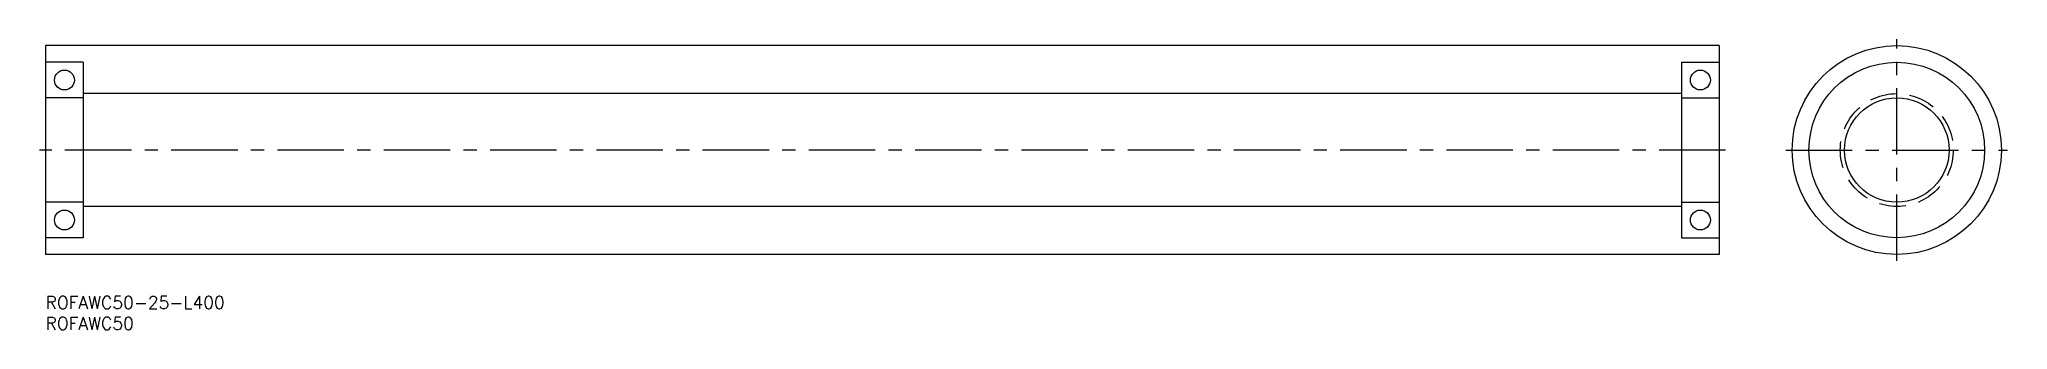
# Model space of a CAD drawing. Extents: x -1 to 469, y -8 to 62.
import ezdxf

# ---------------------------------------------------------------- set-up
doc = ezdxf.new("R2010")
doc.units = 0
doc.header["$LTSCALE"] = 0.5
doc.linetypes.add('CENTER', pattern=[50.8, 31.75, -6.35, 6.35, -6.35])
doc.linetypes.add('DASHED', pattern=[19.05, 12.7, -6.35])
for name, color, linetype in [('MSM_CENTER', 1, 'CENTER'), ('MSM_CONTINUOUS', 7, 'CONTINUOUS'), ('MSM_DASHED', 4, 'DASHED'), ('MSM_PART_NUMBER', 7, 'CONTINUOUS')]:
    doc.layers.add(name, color=color, linetype=linetype)
doc.styles.get("Standard").update_dxf_attribs({"font": 'txt.shx', "height": 3, "bigfont": 'bigfont.shx'})

# ---------------------------------------------------------------- blocks, each defined once
blk = doc.blocks.new('*U2')
at = {"layer": 'MSM_PART_NUMBER'}
blk.add_text('ROFAWC50-25-L400', height=3, dxfattribs=at).set_placement((0, -3))
blk = doc.blocks.new('*U3')
at = {"layer": 'MSM_PART_NUMBER'}
blk.add_text('ROFAWC50', height=3, dxfattribs=at).set_placement((0, -8))

msp = doc.modelspace()

# ---------------------------------------------------------------- linework, layer by layer
at = {"layer": 'MSM_CENTER'}
for p, q in [((442.44, 8.5), (442.44, 61.5)), ((401.5, 35), (-1.5, 35)), ((415.94, 35), (468.94, 35))]:
    msp.add_line(p, q, dxfattribs=at)
at = {"layer": 'MSM_CONTINUOUS'}
for p, q in [((0, 60), (0, 10)), ((400, 60), (0, 60)), ((400, 60), (400, 10)), ((9, 56), (0, 56)), ((9, 56), (9, 14)), ((391, 56), (400, 56)), ((391, 56), (391, 14)), ((9, 47.5), (0, 47.5)), ((391, 48.5), (9, 48.5)), ((391, 47.5), (400, 47.5)), ((9, 22.5), (0, 22.5)), ((391, 21.5), (9, 21.5)), ((391, 22.5), (400, 22.5)), ((9, 14), (0, 14)), ((400, 10), (0, 10)), ((391, 14), (400, 14))]:
    msp.add_line(p, q, dxfattribs=at)
for centre, radius in [((442.44, 35), 25), ((4.5, 51.75), 2.38), ((395.5, 51.75), 2.38), ((442.44, 35), 21), ((442.44, 35), 12.5), ((4.5, 18.25), 2.38), ((395.5, 18.25), 2.38)]:
    msp.add_circle(centre, radius, dxfattribs=at)
at = {"layer": 'MSM_DASHED'}
msp.add_circle((442.44, 35), 13.5, dxfattribs=at)

# ---------------------------------------------------------------- block references
at = {"layer": 'MSM_CONTINUOUS'}
for name in ['*U2', '*U3']:
    msp.add_blockref(name, (0, 0), dxfattribs=at)

doc.saveas('drawing.dxf')
